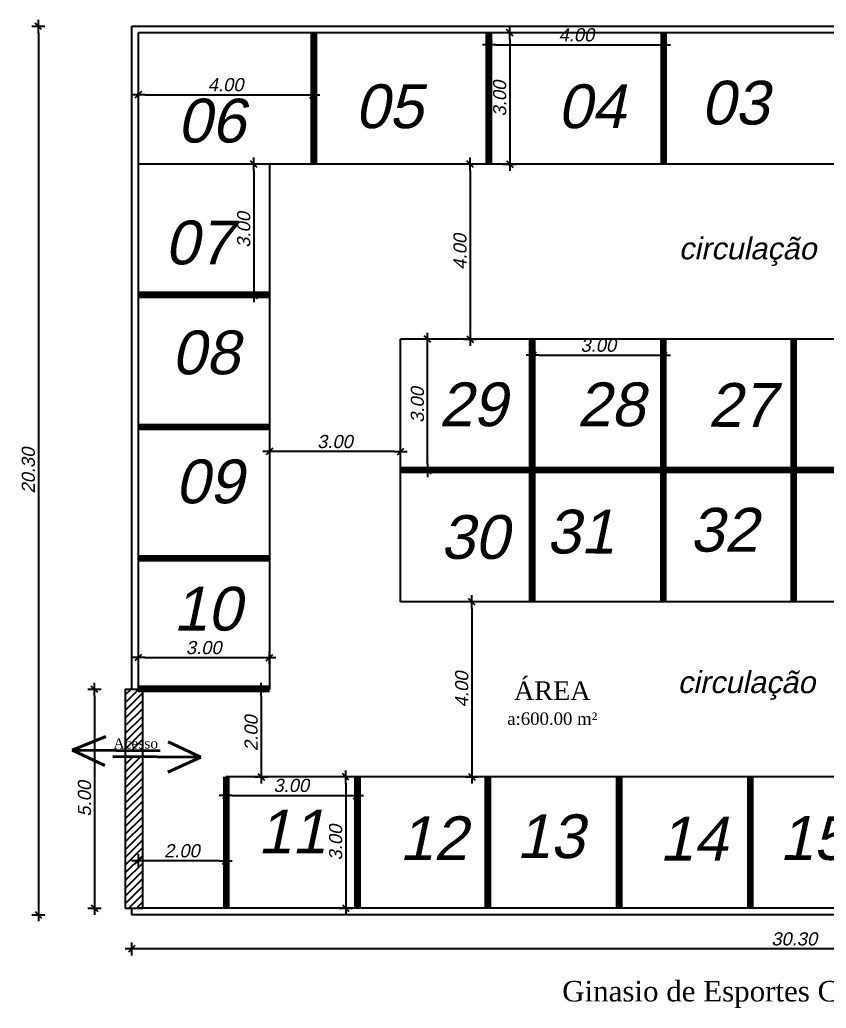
# Model space of a CAD drawing. Header units: metres. Extents: x 2113 to 5678, y -2764 to 956.
# Drawn here: x 3897.08 to 3915.52, y 210.68 to 233.27 of the extents above; entities that cross this region are included whole.
import ezdxf

# ---------------------------------------------------------------- set-up
doc = ezdxf.new("R2010")
doc.units = ezdxf.units.M
doc.header["$MEASUREMENT"] = 0
for name, color, linetype in [('COTASOK', 1, 'Continuous'), ('HACHURAS', 8, 'Continuous'), ('PAREDE', 7, 'Continuous'), ('TELHADO', 6, 'Continuous'), ('TextoÁreas', 7, 'Continuous')]:
    doc.layers.add(name, color=color, linetype=linetype)
doc.styles.add('JEF', font='times.ttf', dxfattribs={"height": 0.3})
doc.styles.add('TimesNewRoman', font='times.ttf')
doc.styles.add('util2000', font='arial.ttf', dxfattribs={"oblique": 12.000028})
doc.dimstyles.new('int_1-50_m_MS_50', dxfattribs={"dimscale": 0.05, "dimtxt": 3, "dimasz": 1.5, "dimexe": 1, "dimexo": 0, "dimgap": 0.75, "dimtad": 1, "dimzin": 1, "dimdsep": 46, "dimtxsty": 'util2000', "dimblk": '_U2_SETA01', "dimcen": 1.5, "dimse1": 1, "dimse2": 1, "dimclrd": 1, "dimclre": 1, "dimclrt": 1, "dimazin": 3, "dimtfac": 1, "dimtix": 1, "dimtmove": 1, "dimatfit": 3, "dimldrblk": '_U2_SETA02', "dimfxl": 1, "dimtzin": 12, "dimarcsym": 0})

# ---------------------------------------------------------------- blocks, each defined once
blk = doc.blocks.new('_U2_SETA01')
at = {"color": 0}
for p, q in [((-1, 0), (1, 0)), ((0, -1), (0, 1))]:
    blk.add_line(p, q, dxfattribs=at)
blk.add_line((-0.5, -0.5), (0.5, 0.5))
blk = doc.blocks.new('*D266')
at = {"layer": 'Defpoints', "color": 0, "ltscale": 0.3, "transparency": 16777216}
for p in [(3899.64, 233.119), (3897.507, 212.819), (3901.163, 212.819)]:
    blk.add_point(p, dxfattribs=at)
at = {"layer": 'PAREDE', "color": 1, "lineweight": -2, "ltscale": 0.3, "transparency": 16777216}
blk.add_line((3897.507, 232.969), (3897.507, 212.969), dxfattribs=at)
at = {"layer": 'PAREDE', "color": 1, "lineweight": -2, "ltscale": 0.3, "transparency": 16777216, "xscale": 0.15, "yscale": 0.15, "zscale": 0.15}
for p, rotation in [((3897.507, 233.119), 90), ((3897.507, 212.819), 270)]:
    blk.add_blockref('_U2_SETA01', p, dxfattribs=dict(at, rotation=rotation))
at = {"layer": 'PAREDE', "color": 1, "ltscale": 0.3, "transparency": 16777216, "insert": (3897.279, 222.969), "char_height": 0.3, "attachment_point": 5, "rotation": 90, "style": 'util2000'}
blk.add_mtext('20.30', dxfattribs=at)
blk = doc.blocks.new('_U2_SETA02')
blk.add_solid([(-1, -0.17), (0, 0), (-1, 0.17)])
blk = doc.blocks.new('*D267')
at = {"layer": 'Defpoints', "color": 0, "ltscale": 0.3, "transparency": 16777216}
for p in [(3899.495, 217.969), (3898.791, 212.969), (3899.495, 212.969)]:
    blk.add_point(p, dxfattribs=at)
at = {"layer": 'PAREDE', "color": 1, "lineweight": -2, "ltscale": 0.3, "transparency": 16777216}
blk.add_line((3898.791, 217.819), (3898.791, 213.119), dxfattribs=at)
at = {"layer": 'PAREDE', "color": 1, "lineweight": -2, "ltscale": 0.3, "transparency": 16777216, "xscale": 0.15, "yscale": 0.15, "zscale": 0.15}
for p, rotation in [((3898.791, 217.969), 90), ((3898.791, 212.969), 270)]:
    blk.add_blockref('_U2_SETA01', p, dxfattribs=dict(at, rotation=rotation))
at = {"layer": 'PAREDE', "color": 1, "ltscale": 0.3, "transparency": 16777216, "insert": (3898.563, 215.469), "char_height": 0.3, "attachment_point": 5, "rotation": 90, "style": 'util2000'}
blk.add_mtext('5.00', dxfattribs=at)
blk = doc.blocks.new('*D269')
at = {"layer": 'Defpoints', "color": 0, "ltscale": 0.3, "transparency": 16777216}
for p in [(3899.64, 212.819), (3929.94, 212.819), (3899.64, 212.038)]:
    blk.add_point(p, dxfattribs=at)
at = {"layer": 'PAREDE', "color": 1, "lineweight": -2, "ltscale": 0.3, "transparency": 16777216}
blk.add_line((3929.79, 212.038), (3899.79, 212.038), dxfattribs=at)
at = {"layer": 'PAREDE', "color": 1, "lineweight": -2, "ltscale": 0.3, "transparency": 16777216, "xscale": 0.15, "yscale": 0.15, "zscale": 0.15, "rotation": 180}
blk.add_blockref('_U2_SETA01', (3899.64, 212.038), dxfattribs=at)
at = {"layer": 'PAREDE', "color": 1, "lineweight": -2, "ltscale": 0.3, "transparency": 16777216, "xscale": 0.15, "yscale": 0.15, "zscale": 0.15}
blk.add_blockref('_U2_SETA01', (3929.94, 212.038), dxfattribs=at)
at = {"layer": 'PAREDE', "color": 1, "ltscale": 0.3, "transparency": 16777216, "insert": (3914.79, 212.266), "char_height": 0.3, "attachment_point": 5, "style": 'util2000'}
blk.add_mtext('30.30', dxfattribs=at)
blk = doc.blocks.new('*D270')
at = {"layer": 'Defpoints', "color": 0, "ltscale": 0.3, "transparency": 16777216}
for p in [(3907.194, 229.969), (3907.194, 225.969), (3907.377, 225.969)]:
    blk.add_point(p, dxfattribs=at)
at = {"layer": 'PAREDE', "color": 1, "lineweight": -2, "ltscale": 0.3, "transparency": 16777216}
blk.add_line((3907.377, 229.819), (3907.377, 226.119), dxfattribs=at)
at = {"layer": 'PAREDE', "color": 1, "lineweight": -2, "ltscale": 0.3, "transparency": 16777216, "xscale": 0.15, "yscale": 0.15, "zscale": 0.15}
for p, rotation in [((3907.377, 229.969), 90), ((3907.377, 225.969), 270)]:
    blk.add_blockref('_U2_SETA01', p, dxfattribs=dict(at, rotation=rotation))
at = {"layer": 'PAREDE', "color": 1, "ltscale": 0.3, "transparency": 16777216, "insert": (3907.148, 227.969), "char_height": 0.3, "attachment_point": 5, "rotation": 90, "style": 'util2000'}
blk.add_mtext('4.00', dxfattribs=at)
blk = doc.blocks.new('*D271')
at = {"layer": 'Defpoints', "color": 0, "ltscale": 0.3, "transparency": 16777216}
for p in [(3905.79, 223.908), (3902.79, 223.402), (3902.79, 223.22)]:
    blk.add_point(p, dxfattribs=at)
at = {"layer": 'PAREDE', "color": 1, "lineweight": -2, "ltscale": 0.3, "transparency": 16777216}
blk.add_line((3905.64, 223.402), (3902.94, 223.402), dxfattribs=at)
at = {"layer": 'PAREDE', "color": 1, "lineweight": -2, "ltscale": 0.3, "transparency": 16777216, "xscale": 0.15, "yscale": 0.15, "zscale": 0.15, "rotation": 180}
blk.add_blockref('_U2_SETA01', (3902.79, 223.402), dxfattribs=at)
at = {"layer": 'PAREDE', "color": 1, "lineweight": -2, "ltscale": 0.3, "transparency": 16777216, "xscale": 0.15, "yscale": 0.15, "zscale": 0.15}
blk.add_blockref('_U2_SETA01', (3905.79, 223.402), dxfattribs=at)
at = {"layer": 'PAREDE', "color": 1, "ltscale": 0.3, "transparency": 16777216, "insert": (3904.29, 223.63), "char_height": 0.3, "attachment_point": 5, "style": 'util2000'}
blk.add_mtext('3.00', dxfattribs=at)
blk = doc.blocks.new('*D240')
at = {"layer": 'Defpoints', "color": 0, "ltscale": 0.3, "transparency": 16777216}
for p in [(3907.234, 219.969), (3907.234, 215.969), (3907.417, 215.969)]:
    blk.add_point(p, dxfattribs=at)
at = {"layer": 'PAREDE', "color": 1, "lineweight": -2, "ltscale": 0.3, "transparency": 16777216}
blk.add_line((3907.417, 219.819), (3907.417, 216.119), dxfattribs=at)
at = {"layer": 'PAREDE', "color": 1, "lineweight": -2, "ltscale": 0.3, "transparency": 16777216, "xscale": 0.15, "yscale": 0.15, "zscale": 0.15}
for p, rotation in [((3907.417, 219.969), 90), ((3907.417, 215.969), 270)]:
    blk.add_blockref('_U2_SETA01', p, dxfattribs=dict(at, rotation=rotation))
at = {"layer": 'PAREDE', "color": 1, "ltscale": 0.3, "transparency": 16777216, "insert": (3907.188, 217.969), "char_height": 0.3, "attachment_point": 5, "rotation": 90, "style": 'util2000'}
blk.add_mtext('4.00', dxfattribs=at)
blk = doc.blocks.new('*D241')
at = {"layer": 'Defpoints', "color": 0, "ltscale": 0.3, "transparency": 16777216}
for p in [(3902.544, 217.969), (3902.544, 215.969), (3902.601, 215.969)]:
    blk.add_point(p, dxfattribs=at)
at = {"layer": 'PAREDE', "color": 1, "lineweight": -2, "ltscale": 0.3, "transparency": 16777216}
blk.add_line((3902.601, 217.819), (3902.601, 216.119), dxfattribs=at)
at = {"layer": 'PAREDE', "color": 1, "lineweight": -2, "ltscale": 0.3, "transparency": 16777216, "xscale": 0.15, "yscale": 0.15, "zscale": 0.15}
for p, rotation in [((3902.601, 217.969), 90), ((3902.601, 215.969), 270)]:
    blk.add_blockref('_U2_SETA01', p, dxfattribs=dict(at, rotation=rotation))
at = {"layer": 'PAREDE', "color": 1, "ltscale": 0.3, "transparency": 16777216, "insert": (3902.373, 216.969), "char_height": 0.3, "attachment_point": 5, "rotation": 90, "style": 'util2000'}
blk.add_mtext('2.00', dxfattribs=at)
blk = doc.blocks.new('*D242')
at = {"layer": 'Defpoints', "color": 0, "ltscale": 0.3, "transparency": 16777216}
for p in [(3899.79, 217.969), (3901.79, 214.59), (3899.79, 214.051)]:
    blk.add_point(p, dxfattribs=at)
at = {"layer": 'PAREDE', "color": 1, "lineweight": -2, "ltscale": 0.3, "transparency": 16777216}
blk.add_line((3901.64, 214.051), (3899.94, 214.051), dxfattribs=at)
at = {"layer": 'PAREDE', "color": 1, "lineweight": -2, "ltscale": 0.3, "transparency": 16777216, "xscale": 0.15, "yscale": 0.15, "zscale": 0.15, "rotation": 180}
blk.add_blockref('_U2_SETA01', (3899.79, 214.051), dxfattribs=at)
at = {"layer": 'PAREDE', "color": 1, "lineweight": -2, "ltscale": 0.3, "transparency": 16777216, "xscale": 0.15, "yscale": 0.15, "zscale": 0.15}
blk.add_blockref('_U2_SETA01', (3901.79, 214.051), dxfattribs=at)
at = {"layer": 'PAREDE', "color": 1, "ltscale": 0.3, "transparency": 16777216, "insert": (3900.79, 214.279), "char_height": 0.3, "attachment_point": 5, "style": 'util2000'}
blk.add_mtext('2.00', dxfattribs=at)
blk = doc.blocks.new('*D238')
at = {"layer": 'Defpoints', "color": 0, "ltscale": 0.3, "transparency": 16777216}
for p in [(3907.81, 232.717), (3911.81, 232.717), (3911.81, 232.695)]:
    blk.add_point(p, dxfattribs=at)
at = {"layer": 'PAREDE', "color": 1, "lineweight": -2, "ltscale": 0.3, "transparency": 16777216}
blk.add_line((3907.96, 232.695), (3911.66, 232.695), dxfattribs=at)
at = {"layer": 'PAREDE', "color": 1, "lineweight": -2, "ltscale": 0.3, "transparency": 16777216, "xscale": 0.15, "yscale": 0.15, "zscale": 0.15, "rotation": 180}
blk.add_blockref('_U2_SETA01', (3907.81, 232.695), dxfattribs=at)
at = {"layer": 'PAREDE', "color": 1, "lineweight": -2, "ltscale": 0.3, "transparency": 16777216, "xscale": 0.15, "yscale": 0.15, "zscale": 0.15}
blk.add_blockref('_U2_SETA01', (3911.81, 232.695), dxfattribs=at)
at = {"layer": 'PAREDE', "color": 1, "ltscale": 0.3, "transparency": 16777216, "insert": (3909.81, 232.923), "char_height": 0.3, "attachment_point": 5, "style": 'util2000'}
blk.add_mtext('4.00', dxfattribs=at)
blk = doc.blocks.new('*D245')
at = {"layer": 'Defpoints', "color": 0, "ltscale": 0.3, "transparency": 16777216}
for p in [(3909.016, 232.969), (3908.284, 229.969), (3909.016, 229.969)]:
    blk.add_point(p, dxfattribs=at)
at = {"layer": 'PAREDE', "color": 1, "lineweight": -2, "ltscale": 0.3, "transparency": 16777216}
blk.add_line((3908.284, 232.819), (3908.284, 230.119), dxfattribs=at)
at = {"layer": 'PAREDE', "color": 1, "lineweight": -2, "ltscale": 0.3, "transparency": 16777216, "xscale": 0.15, "yscale": 0.15, "zscale": 0.15}
for p, rotation in [((3908.284, 232.969), 90), ((3908.284, 229.969), 270)]:
    blk.add_blockref('_U2_SETA01', p, dxfattribs=dict(at, rotation=rotation))
at = {"layer": 'PAREDE', "color": 1, "ltscale": 0.3, "transparency": 16777216, "insert": (3908.055, 231.469), "char_height": 0.3, "attachment_point": 5, "rotation": 90, "style": 'util2000'}
blk.add_mtext('3.00', dxfattribs=at)
blk = doc.blocks.new('*D246')
at = {"layer": 'Defpoints', "color": 0, "ltscale": 0.3, "transparency": 16777216}
for p in [(3911.81, 225.602), (3908.81, 224.603), (3911.81, 224.603)]:
    blk.add_point(p, dxfattribs=at)
at = {"layer": 'PAREDE', "color": 1, "lineweight": -2, "ltscale": 0.3, "transparency": 16777216}
blk.add_line((3908.96, 225.602), (3911.66, 225.602), dxfattribs=at)
at = {"layer": 'PAREDE', "color": 1, "lineweight": -2, "ltscale": 0.3, "transparency": 16777216, "xscale": 0.15, "yscale": 0.15, "zscale": 0.15, "rotation": 180}
blk.add_blockref('_U2_SETA01', (3908.81, 225.602), dxfattribs=at)
at = {"layer": 'PAREDE', "color": 1, "lineweight": -2, "ltscale": 0.3, "transparency": 16777216, "xscale": 0.15, "yscale": 0.15, "zscale": 0.15}
blk.add_blockref('_U2_SETA01', (3911.81, 225.602), dxfattribs=at)
at = {"layer": 'PAREDE', "color": 1, "ltscale": 0.3, "transparency": 16777216, "insert": (3910.31, 225.831), "char_height": 0.3, "attachment_point": 5, "style": 'util2000'}
blk.add_mtext('3.00', dxfattribs=at)
blk = doc.blocks.new('*D247')
at = {"layer": 'Defpoints', "color": 0, "ltscale": 0.3, "transparency": 16777216}
for p in [(3902.067, 229.969), (3902.067, 226.969), (3902.432, 226.969)]:
    blk.add_point(p, dxfattribs=at)
at = {"layer": 'PAREDE', "color": 1, "lineweight": -2, "ltscale": 0.3, "transparency": 16777216}
blk.add_line((3902.432, 229.819), (3902.432, 227.119), dxfattribs=at)
at = {"layer": 'PAREDE', "color": 1, "lineweight": -2, "ltscale": 0.3, "transparency": 16777216, "xscale": 0.15, "yscale": 0.15, "zscale": 0.15}
for p, rotation in [((3902.432, 229.969), 90), ((3902.432, 226.969), 270)]:
    blk.add_blockref('_U2_SETA01', p, dxfattribs=dict(at, rotation=rotation))
at = {"layer": 'PAREDE', "color": 1, "ltscale": 0.3, "transparency": 16777216, "insert": (3902.204, 228.469), "char_height": 0.3, "attachment_point": 5, "rotation": 90, "style": 'util2000'}
blk.add_mtext('3.00', dxfattribs=at)
blk = doc.blocks.new('*D249')
at = {"layer": 'Defpoints', "color": 0, "ltscale": 0.3, "transparency": 16777216}
for p in [(3899.79, 231.902), (3903.79, 231.902), (3903.79, 231.556)]:
    blk.add_point(p, dxfattribs=at)
at = {"layer": 'PAREDE', "color": 1, "lineweight": -2, "ltscale": 0.3, "transparency": 16777216}
blk.add_line((3899.94, 231.556), (3903.64, 231.556), dxfattribs=at)
at = {"layer": 'PAREDE', "color": 1, "lineweight": -2, "ltscale": 0.3, "transparency": 16777216, "xscale": 0.15, "yscale": 0.15, "zscale": 0.15, "rotation": 180}
blk.add_blockref('_U2_SETA01', (3899.79, 231.556), dxfattribs=at)
at = {"layer": 'PAREDE', "color": 1, "lineweight": -2, "ltscale": 0.3, "transparency": 16777216, "xscale": 0.15, "yscale": 0.15, "zscale": 0.15}
blk.add_blockref('_U2_SETA01', (3903.79, 231.556), dxfattribs=at)
at = {"layer": 'PAREDE', "color": 1, "ltscale": 0.3, "transparency": 16777216, "insert": (3901.79, 231.784), "char_height": 0.3, "attachment_point": 5, "style": 'util2000'}
blk.add_mtext('4.00', dxfattribs=at)
blk = doc.blocks.new('*D250')
at = {"layer": 'Defpoints', "color": 0, "ltscale": 0.3, "transparency": 16777216}
for p in [(3899.64, 233.119), (3897.507, 212.819), (3901.163, 212.819)]:
    blk.add_point(p, dxfattribs=at)
at = {"layer": 'PAREDE', "color": 1, "lineweight": -2, "ltscale": 0.3, "transparency": 16777216}
blk.add_line((3897.507, 232.969), (3897.507, 212.969), dxfattribs=at)
at = {"layer": 'PAREDE', "color": 1, "lineweight": -2, "ltscale": 0.3, "transparency": 16777216, "xscale": 0.15, "yscale": 0.15, "zscale": 0.15}
for p, rotation in [((3897.507, 233.119), 90), ((3897.507, 212.819), 270)]:
    blk.add_blockref('_U2_SETA01', p, dxfattribs=dict(at, rotation=rotation))
at = {"layer": 'PAREDE', "color": 1, "ltscale": 0.3, "transparency": 16777216, "insert": (3897.279, 222.969), "char_height": 0.3, "attachment_point": 5, "rotation": 90, "style": 'util2000'}
blk.add_mtext('20.30', dxfattribs=at)
blk = doc.blocks.new('*D251')
at = {"layer": 'Defpoints', "color": 0, "ltscale": 0.3, "transparency": 16777216}
for p in [(3899.495, 217.969), (3898.791, 212.969), (3899.495, 212.969)]:
    blk.add_point(p, dxfattribs=at)
at = {"layer": 'PAREDE', "color": 1, "lineweight": -2, "ltscale": 0.3, "transparency": 16777216}
blk.add_line((3898.791, 217.819), (3898.791, 213.119), dxfattribs=at)
at = {"layer": 'PAREDE', "color": 1, "lineweight": -2, "ltscale": 0.3, "transparency": 16777216, "xscale": 0.15, "yscale": 0.15, "zscale": 0.15}
for p, rotation in [((3898.791, 217.969), 90), ((3898.791, 212.969), 270)]:
    blk.add_blockref('_U2_SETA01', p, dxfattribs=dict(at, rotation=rotation))
at = {"layer": 'PAREDE', "color": 1, "ltscale": 0.3, "transparency": 16777216, "insert": (3898.563, 215.469), "char_height": 0.3, "attachment_point": 5, "rotation": 90, "style": 'util2000'}
blk.add_mtext('5.00', dxfattribs=at)
blk = doc.blocks.new('*D253')
at = {"layer": 'Defpoints', "color": 0, "ltscale": 0.3, "transparency": 16777216}
for p in [(3899.64, 212.819), (3929.94, 212.819), (3899.64, 212.038)]:
    blk.add_point(p, dxfattribs=at)
at = {"layer": 'PAREDE', "color": 1, "lineweight": -2, "ltscale": 0.3, "transparency": 16777216}
blk.add_line((3929.79, 212.038), (3899.79, 212.038), dxfattribs=at)
at = {"layer": 'PAREDE', "color": 1, "lineweight": -2, "ltscale": 0.3, "transparency": 16777216, "xscale": 0.15, "yscale": 0.15, "zscale": 0.15, "rotation": 180}
blk.add_blockref('_U2_SETA01', (3899.64, 212.038), dxfattribs=at)
at = {"layer": 'PAREDE', "color": 1, "lineweight": -2, "ltscale": 0.3, "transparency": 16777216, "xscale": 0.15, "yscale": 0.15, "zscale": 0.15}
blk.add_blockref('_U2_SETA01', (3929.94, 212.038), dxfattribs=at)
at = {"layer": 'PAREDE', "color": 1, "ltscale": 0.3, "transparency": 16777216, "insert": (3914.79, 212.266), "char_height": 0.3, "attachment_point": 5, "style": 'util2000'}
blk.add_mtext('30.30', dxfattribs=at)
blk = doc.blocks.new('*D254')
at = {"layer": 'Defpoints', "color": 0, "ltscale": 0.3, "transparency": 16777216}
for p in [(3907.194, 229.969), (3907.194, 225.969), (3907.377, 225.969)]:
    blk.add_point(p, dxfattribs=at)
at = {"layer": 'PAREDE', "color": 1, "lineweight": -2, "ltscale": 0.3, "transparency": 16777216}
blk.add_line((3907.377, 229.819), (3907.377, 226.119), dxfattribs=at)
at = {"layer": 'PAREDE', "color": 1, "lineweight": -2, "ltscale": 0.3, "transparency": 16777216, "xscale": 0.15, "yscale": 0.15, "zscale": 0.15}
for p, rotation in [((3907.377, 229.969), 90), ((3907.377, 225.969), 270)]:
    blk.add_blockref('_U2_SETA01', p, dxfattribs=dict(at, rotation=rotation))
at = {"layer": 'PAREDE', "color": 1, "ltscale": 0.3, "transparency": 16777216, "insert": (3907.148, 227.969), "char_height": 0.3, "attachment_point": 5, "rotation": 90, "style": 'util2000'}
blk.add_mtext('4.00', dxfattribs=at)
blk = doc.blocks.new('*D255')
at = {"layer": 'Defpoints', "color": 0, "ltscale": 0.3, "transparency": 16777216}
for p in [(3905.79, 223.908), (3902.79, 223.402), (3902.79, 223.22)]:
    blk.add_point(p, dxfattribs=at)
at = {"layer": 'PAREDE', "color": 1, "lineweight": -2, "ltscale": 0.3, "transparency": 16777216}
blk.add_line((3905.64, 223.402), (3902.94, 223.402), dxfattribs=at)
at = {"layer": 'PAREDE', "color": 1, "lineweight": -2, "ltscale": 0.3, "transparency": 16777216, "xscale": 0.15, "yscale": 0.15, "zscale": 0.15, "rotation": 180}
blk.add_blockref('_U2_SETA01', (3902.79, 223.402), dxfattribs=at)
at = {"layer": 'PAREDE', "color": 1, "lineweight": -2, "ltscale": 0.3, "transparency": 16777216, "xscale": 0.15, "yscale": 0.15, "zscale": 0.15}
blk.add_blockref('_U2_SETA01', (3905.79, 223.402), dxfattribs=at)
at = {"layer": 'PAREDE', "color": 1, "ltscale": 0.3, "transparency": 16777216, "insert": (3904.29, 223.63), "char_height": 0.3, "attachment_point": 5, "style": 'util2000'}
blk.add_mtext('3.00', dxfattribs=at)
blk = doc.blocks.new('*D256')
at = {"layer": 'Defpoints', "color": 0, "ltscale": 0.3, "transparency": 16777216}
for p in [(3907.234, 219.969), (3907.234, 215.969), (3907.417, 215.969)]:
    blk.add_point(p, dxfattribs=at)
at = {"layer": 'PAREDE', "color": 1, "lineweight": -2, "ltscale": 0.3, "transparency": 16777216}
blk.add_line((3907.417, 219.819), (3907.417, 216.119), dxfattribs=at)
at = {"layer": 'PAREDE', "color": 1, "lineweight": -2, "ltscale": 0.3, "transparency": 16777216, "xscale": 0.15, "yscale": 0.15, "zscale": 0.15}
for p, rotation in [((3907.417, 219.969), 90), ((3907.417, 215.969), 270)]:
    blk.add_blockref('_U2_SETA01', p, dxfattribs=dict(at, rotation=rotation))
at = {"layer": 'PAREDE', "color": 1, "ltscale": 0.3, "transparency": 16777216, "insert": (3907.188, 217.969), "char_height": 0.3, "attachment_point": 5, "rotation": 90, "style": 'util2000'}
blk.add_mtext('4.00', dxfattribs=at)
blk = doc.blocks.new('*D257')
at = {"layer": 'Defpoints', "color": 0, "ltscale": 0.3, "transparency": 16777216}
for p in [(3902.544, 217.969), (3902.544, 215.969), (3902.601, 215.969)]:
    blk.add_point(p, dxfattribs=at)
at = {"layer": 'PAREDE', "color": 1, "lineweight": -2, "ltscale": 0.3, "transparency": 16777216}
blk.add_line((3902.601, 217.819), (3902.601, 216.119), dxfattribs=at)
at = {"layer": 'PAREDE', "color": 1, "lineweight": -2, "ltscale": 0.3, "transparency": 16777216, "xscale": 0.15, "yscale": 0.15, "zscale": 0.15}
for p, rotation in [((3902.601, 217.969), 90), ((3902.601, 215.969), 270)]:
    blk.add_blockref('_U2_SETA01', p, dxfattribs=dict(at, rotation=rotation))
at = {"layer": 'PAREDE', "color": 1, "ltscale": 0.3, "transparency": 16777216, "insert": (3902.373, 216.969), "char_height": 0.3, "attachment_point": 5, "rotation": 90, "style": 'util2000'}
blk.add_mtext('2.00', dxfattribs=at)
blk = doc.blocks.new('*D258')
at = {"layer": 'Defpoints', "color": 0, "ltscale": 0.3, "transparency": 16777216}
for p in [(3899.79, 217.969), (3901.79, 214.59), (3899.79, 214.051)]:
    blk.add_point(p, dxfattribs=at)
at = {"layer": 'PAREDE', "color": 1, "lineweight": -2, "ltscale": 0.3, "transparency": 16777216}
blk.add_line((3901.64, 214.051), (3899.94, 214.051), dxfattribs=at)
at = {"layer": 'PAREDE', "color": 1, "lineweight": -2, "ltscale": 0.3, "transparency": 16777216, "xscale": 0.15, "yscale": 0.15, "zscale": 0.15, "rotation": 180}
blk.add_blockref('_U2_SETA01', (3899.79, 214.051), dxfattribs=at)
at = {"layer": 'PAREDE', "color": 1, "lineweight": -2, "ltscale": 0.3, "transparency": 16777216, "xscale": 0.15, "yscale": 0.15, "zscale": 0.15}
blk.add_blockref('_U2_SETA01', (3901.79, 214.051), dxfattribs=at)
at = {"layer": 'PAREDE', "color": 1, "ltscale": 0.3, "transparency": 16777216, "insert": (3900.79, 214.279), "char_height": 0.3, "attachment_point": 5, "style": 'util2000'}
blk.add_mtext('2.00', dxfattribs=at)
blk = doc.blocks.new('*D239')
at = {"layer": 'Defpoints', "color": 0, "ltscale": 0.3, "transparency": 16777216}
for p in [(3907.81, 232.717), (3911.81, 232.717), (3911.81, 232.695)]:
    blk.add_point(p, dxfattribs=at)
at = {"layer": 'PAREDE', "color": 1, "lineweight": -2, "ltscale": 0.3, "transparency": 16777216}
blk.add_line((3907.96, 232.695), (3911.66, 232.695), dxfattribs=at)
at = {"layer": 'PAREDE', "color": 1, "lineweight": -2, "ltscale": 0.3, "transparency": 16777216, "xscale": 0.15, "yscale": 0.15, "zscale": 0.15, "rotation": 180}
blk.add_blockref('_U2_SETA01', (3907.81, 232.695), dxfattribs=at)
at = {"layer": 'PAREDE', "color": 1, "lineweight": -2, "ltscale": 0.3, "transparency": 16777216, "xscale": 0.15, "yscale": 0.15, "zscale": 0.15}
blk.add_blockref('_U2_SETA01', (3911.81, 232.695), dxfattribs=at)
at = {"layer": 'PAREDE', "color": 1, "ltscale": 0.3, "transparency": 16777216, "insert": (3909.81, 232.923), "char_height": 0.3, "attachment_point": 5, "style": 'util2000'}
blk.add_mtext('4.00', dxfattribs=at)
blk = doc.blocks.new('*D261')
at = {"layer": 'Defpoints', "color": 0, "ltscale": 0.3, "transparency": 16777216}
for p in [(3909.016, 232.969), (3908.284, 229.969), (3909.016, 229.969)]:
    blk.add_point(p, dxfattribs=at)
at = {"layer": 'PAREDE', "color": 1, "lineweight": -2, "ltscale": 0.3, "transparency": 16777216}
blk.add_line((3908.284, 232.819), (3908.284, 230.119), dxfattribs=at)
at = {"layer": 'PAREDE', "color": 1, "lineweight": -2, "ltscale": 0.3, "transparency": 16777216, "xscale": 0.15, "yscale": 0.15, "zscale": 0.15}
for p, rotation in [((3908.284, 232.969), 90), ((3908.284, 229.969), 270)]:
    blk.add_blockref('_U2_SETA01', p, dxfattribs=dict(at, rotation=rotation))
at = {"layer": 'PAREDE', "color": 1, "ltscale": 0.3, "transparency": 16777216, "insert": (3908.055, 231.469), "char_height": 0.3, "attachment_point": 5, "rotation": 90, "style": 'util2000'}
blk.add_mtext('3.00', dxfattribs=at)
blk = doc.blocks.new('*D262')
at = {"layer": 'Defpoints', "color": 0, "ltscale": 0.3, "transparency": 16777216}
for p in [(3911.81, 225.602), (3908.81, 224.603), (3911.81, 224.603)]:
    blk.add_point(p, dxfattribs=at)
at = {"layer": 'PAREDE', "color": 1, "lineweight": -2, "ltscale": 0.3, "transparency": 16777216}
blk.add_line((3908.96, 225.602), (3911.66, 225.602), dxfattribs=at)
at = {"layer": 'PAREDE', "color": 1, "lineweight": -2, "ltscale": 0.3, "transparency": 16777216, "xscale": 0.15, "yscale": 0.15, "zscale": 0.15, "rotation": 180}
blk.add_blockref('_U2_SETA01', (3908.81, 225.602), dxfattribs=at)
at = {"layer": 'PAREDE', "color": 1, "lineweight": -2, "ltscale": 0.3, "transparency": 16777216, "xscale": 0.15, "yscale": 0.15, "zscale": 0.15}
blk.add_blockref('_U2_SETA01', (3911.81, 225.602), dxfattribs=at)
at = {"layer": 'PAREDE', "color": 1, "ltscale": 0.3, "transparency": 16777216, "insert": (3910.31, 225.831), "char_height": 0.3, "attachment_point": 5, "style": 'util2000'}
blk.add_mtext('3.00', dxfattribs=at)
blk = doc.blocks.new('*D263')
at = {"layer": 'Defpoints', "color": 0, "ltscale": 0.3, "transparency": 16777216}
for p in [(3902.067, 229.969), (3902.067, 226.969), (3902.432, 226.969)]:
    blk.add_point(p, dxfattribs=at)
at = {"layer": 'PAREDE', "color": 1, "lineweight": -2, "ltscale": 0.3, "transparency": 16777216}
blk.add_line((3902.432, 229.819), (3902.432, 227.119), dxfattribs=at)
at = {"layer": 'PAREDE', "color": 1, "lineweight": -2, "ltscale": 0.3, "transparency": 16777216, "xscale": 0.15, "yscale": 0.15, "zscale": 0.15}
for p, rotation in [((3902.432, 229.969), 90), ((3902.432, 226.969), 270)]:
    blk.add_blockref('_U2_SETA01', p, dxfattribs=dict(at, rotation=rotation))
at = {"layer": 'PAREDE', "color": 1, "ltscale": 0.3, "transparency": 16777216, "insert": (3902.204, 228.469), "char_height": 0.3, "attachment_point": 5, "rotation": 90, "style": 'util2000'}
blk.add_mtext('3.00', dxfattribs=at)
blk = doc.blocks.new('*D265')
at = {"layer": 'Defpoints', "color": 0, "ltscale": 0.3, "transparency": 16777216}
for p in [(3899.79, 231.902), (3903.79, 231.902), (3903.79, 231.556)]:
    blk.add_point(p, dxfattribs=at)
at = {"layer": 'PAREDE', "color": 1, "lineweight": -2, "ltscale": 0.3, "transparency": 16777216}
blk.add_line((3899.94, 231.556), (3903.64, 231.556), dxfattribs=at)
at = {"layer": 'PAREDE', "color": 1, "lineweight": -2, "ltscale": 0.3, "transparency": 16777216, "xscale": 0.15, "yscale": 0.15, "zscale": 0.15, "rotation": 180}
blk.add_blockref('_U2_SETA01', (3899.79, 231.556), dxfattribs=at)
at = {"layer": 'PAREDE', "color": 1, "lineweight": -2, "ltscale": 0.3, "transparency": 16777216, "xscale": 0.15, "yscale": 0.15, "zscale": 0.15}
blk.add_blockref('_U2_SETA01', (3903.79, 231.556), dxfattribs=at)
at = {"layer": 'PAREDE', "color": 1, "ltscale": 0.3, "transparency": 16777216, "insert": (3901.79, 231.784), "char_height": 0.3, "attachment_point": 5, "style": 'util2000'}
blk.add_mtext('4.00', dxfattribs=at)
blk = doc.blocks.new('*D272')
at = {"layer": 'Defpoints', "color": 0, "ltscale": 0.3, "transparency": 16777216}
for p in [(3906.398, 225.969), (3906.402, 225.969), (3906.398, 222.969)]:
    blk.add_point(p, dxfattribs=at)
at = {"layer": 'PAREDE', "color": 1, "lineweight": -2, "ltscale": 0.3, "transparency": 16777216}
blk.add_line((3906.402, 223.119), (3906.402, 225.819), dxfattribs=at)
at = {"layer": 'PAREDE', "color": 1, "lineweight": -2, "ltscale": 0.3, "transparency": 16777216, "xscale": 0.15, "yscale": 0.15, "zscale": 0.15}
for p, rotation in [((3906.402, 225.969), 90), ((3906.402, 222.969), 270)]:
    blk.add_blockref('_U2_SETA01', p, dxfattribs=dict(at, rotation=rotation))
at = {"layer": 'PAREDE', "color": 1, "ltscale": 0.3, "transparency": 16777216, "insert": (3906.174, 224.469), "char_height": 0.3, "attachment_point": 5, "rotation": 90, "style": 'util2000'}
blk.add_mtext('3.00', dxfattribs=at)
blk = doc.blocks.new('*D273')
at = {"layer": 'Defpoints', "color": 0, "ltscale": 0.3, "transparency": 16777216}
for p in [(3899.79, 218.905), (3902.79, 218.905), (3902.79, 218.694)]:
    blk.add_point(p, dxfattribs=at)
at = {"layer": 'PAREDE', "color": 1, "lineweight": -2, "ltscale": 0.3, "transparency": 16777216}
blk.add_line((3899.94, 218.694), (3902.64, 218.694), dxfattribs=at)
at = {"layer": 'PAREDE', "color": 1, "lineweight": -2, "ltscale": 0.3, "transparency": 16777216, "xscale": 0.15, "yscale": 0.15, "zscale": 0.15, "rotation": 180}
blk.add_blockref('_U2_SETA01', (3899.79, 218.694), dxfattribs=at)
at = {"layer": 'PAREDE', "color": 1, "lineweight": -2, "ltscale": 0.3, "transparency": 16777216, "xscale": 0.15, "yscale": 0.15, "zscale": 0.15}
blk.add_blockref('_U2_SETA01', (3902.79, 218.694), dxfattribs=at)
at = {"layer": 'PAREDE', "color": 1, "ltscale": 0.3, "transparency": 16777216, "insert": (3901.29, 218.922), "char_height": 0.3, "attachment_point": 5, "style": 'util2000'}
blk.add_mtext('3.00', dxfattribs=at)
blk = doc.blocks.new('*D276')
at = {"layer": 'Defpoints', "color": 0, "ltscale": 0.3, "transparency": 16777216}
for p in [(3901.79, 215.75), (3904.79, 215.75), (3904.79, 215.545)]:
    blk.add_point(p, dxfattribs=at)
at = {"layer": 'PAREDE', "color": 1, "lineweight": -2, "ltscale": 0.3, "transparency": 16777216}
blk.add_line((3901.94, 215.545), (3904.64, 215.545), dxfattribs=at)
at = {"layer": 'PAREDE', "color": 1, "lineweight": -2, "ltscale": 0.3, "transparency": 16777216, "xscale": 0.15, "yscale": 0.15, "zscale": 0.15, "rotation": 180}
blk.add_blockref('_U2_SETA01', (3901.79, 215.545), dxfattribs=at)
at = {"layer": 'PAREDE', "color": 1, "lineweight": -2, "ltscale": 0.3, "transparency": 16777216, "xscale": 0.15, "yscale": 0.15, "zscale": 0.15}
blk.add_blockref('_U2_SETA01', (3904.79, 215.545), dxfattribs=at)
at = {"layer": 'PAREDE', "color": 1, "ltscale": 0.3, "transparency": 16777216, "insert": (3903.29, 215.773), "char_height": 0.3, "attachment_point": 5, "style": 'util2000'}
blk.add_mtext('3.00', dxfattribs=at)
blk = doc.blocks.new('*D277')
at = {"layer": 'Defpoints', "color": 0, "ltscale": 0.3, "transparency": 16777216}
for p in [(3904.362, 215.969), (3904.533, 212.969), (3904.533, 212.969)]:
    blk.add_point(p, dxfattribs=at)
at = {"layer": 'PAREDE', "color": 1, "lineweight": -2, "ltscale": 0.3, "transparency": 16777216}
blk.add_line((3904.533, 215.819), (3904.533, 213.119), dxfattribs=at)
at = {"layer": 'PAREDE', "color": 1, "lineweight": -2, "ltscale": 0.3, "transparency": 16777216, "xscale": 0.15, "yscale": 0.15, "zscale": 0.15}
for p, rotation in [((3904.533, 215.969), 90), ((3904.533, 212.969), 270)]:
    blk.add_blockref('_U2_SETA01', p, dxfattribs=dict(at, rotation=rotation))
at = {"layer": 'PAREDE', "color": 1, "ltscale": 0.3, "transparency": 16777216, "insert": (3904.305, 214.469), "char_height": 0.3, "attachment_point": 5, "rotation": 90, "style": 'util2000'}
blk.add_mtext('3.00', dxfattribs=at)

msp = doc.modelspace()

# ---------------------------------------------------------------- hatches: boundary and pattern name
h = msp.add_hatch()
h.set_pattern_fill('ANSI31', color=256)
h.set_pattern_definition([(45, (73.98245, 79.00702), (-0.0883883476, 0.0883883476), [])])
h.paths.add_polyline_path([(3899.895, 216.431), (3899.495, 216.435), (3899.495, 212.969), (3899.895, 212.969)])
h.paths.add_polyline_path([(3899.895, 217.969), (3899.495, 217.969), (3899.495, 216.57), (3899.895, 216.566)])
h.paths.add_polyline_path([(3899.16, 216.484), (3900.277, 216.484), (3900.277, 216.985), (3899.16, 216.985)], flags=9)

# ---------------------------------------------------------------- linework, layer by layer
at = {"layer": 'HACHURAS'}
for p, q in [((3923.79, 229.969), (3899.79, 229.969)), ((3923.79, 229.969), (3899.79, 229.969)), ((3902.79, 229.969), (3902.79, 217.969)), ((3902.79, 229.969), (3902.79, 217.969)), ((3923.79, 225.969), (3905.79, 225.969)), ((3905.79, 219.969), (3905.79, 225.969)), ((3923.79, 225.969), (3905.79, 225.969)), ((3905.79, 219.969), (3905.79, 225.969)), ((3923.79, 219.969), (3905.79, 219.969)), ((3923.79, 219.969), (3905.79, 219.969)), ((3929.79, 215.969), (3901.79, 215.969)), ((3929.79, 215.969), (3901.79, 215.969))]:
    msp.add_line(p, q, dxfattribs=at)
at = {"layer": 'PAREDE'}
for p, q in [((3929.94, 233.119), (3899.64, 233.119)), ((3899.64, 233.119), (3899.64, 217.969)), ((3929.94, 233.119), (3899.64, 233.119)), ((3899.64, 233.119), (3899.64, 217.969)), ((3929.79, 232.969), (3899.79, 232.969)), ((3929.79, 232.969), (3899.79, 232.969)), ((3899.79, 232.969), (3899.79, 217.969)), ((3929.79, 232.969), (3899.79, 232.969)), ((3929.79, 232.969), (3899.79, 232.969)), ((3899.79, 232.969), (3899.79, 217.969)), ((3902.79, 229.969), (3899.79, 229.969)), ((3902.79, 229.969), (3899.79, 229.969)), ((3899.64, 212.969), (3899.64, 212.819)), ((3899.64, 212.969), (3899.64, 212.819)), ((3929.94, 212.819), (3899.64, 212.819)), ((3929.94, 212.819), (3899.64, 212.819)), ((3929.79, 212.969), (3899.79, 212.969)), ((3929.79, 212.969), (3899.79, 212.969))]:
    msp.add_line(p, q, dxfattribs=at)
at = {"layer": 'PAREDE', "lineweight": 80}
for p, q in [((3903.79, 232.969), (3903.79, 229.969)), ((3903.79, 232.969), (3903.79, 229.969)), ((3903.81, 232.969), (3903.81, 229.969)), ((3903.81, 232.969), (3903.81, 229.969)), ((3907.79, 232.969), (3907.79, 229.969)), ((3907.79, 232.969), (3907.79, 229.969)), ((3907.81, 232.969), (3907.81, 229.969)), ((3907.81, 232.969), (3907.81, 229.969)), ((3911.79, 232.969), (3911.79, 229.969)), ((3911.79, 232.969), (3911.79, 229.969)), ((3911.81, 232.969), (3911.81, 229.969)), ((3911.81, 232.969), (3911.81, 229.969)), ((3902.79, 226.989), (3899.79, 226.989)), ((3902.79, 226.989), (3899.79, 226.989)), ((3902.79, 226.969), (3899.79, 226.969)), ((3902.79, 226.969), (3899.79, 226.969)), ((3908.79, 219.969), (3908.79, 225.969)), ((3908.79, 219.969), (3908.79, 225.969)), ((3908.81, 219.969), (3908.81, 225.969)), ((3908.81, 219.969), (3908.81, 225.969)), ((3911.79, 219.969), (3911.79, 225.969)), ((3911.79, 219.969), (3911.79, 225.969)), ((3911.81, 219.969), (3911.81, 225.969)), ((3911.81, 219.969), (3911.81, 225.969)), ((3914.77, 219.969), (3914.77, 225.969)), ((3914.77, 219.969), (3914.77, 225.969)), ((3914.79, 219.969), (3914.79, 225.969)), ((3914.79, 219.969), (3914.79, 225.969)), ((3902.79, 223.969), (3899.79, 223.969)), ((3902.79, 223.969), (3899.79, 223.969)), ((3902.79, 223.949), (3899.79, 223.949)), ((3902.79, 223.949), (3899.79, 223.949)), ((3923.79, 222.989), (3905.79, 222.989)), ((3923.79, 222.989), (3905.79, 222.989)), ((3923.79, 222.969), (3905.79, 222.969)), ((3923.79, 222.969), (3905.79, 222.969)), ((3902.79, 220.969), (3899.79, 220.969)), ((3902.79, 220.969), (3899.79, 220.969)), ((3902.79, 220.949), (3899.79, 220.949)), ((3902.79, 220.949), (3899.79, 220.949)), ((3902.79, 217.989), (3899.79, 217.989)), ((3902.79, 217.989), (3899.79, 217.989)), ((3902.79, 217.969), (3899.79, 217.969)), ((3902.79, 217.969), (3899.79, 217.969)), ((3901.79, 215.969), (3901.79, 212.969)), ((3901.79, 215.969), (3901.79, 212.969)), ((3901.81, 215.969), (3901.81, 212.969)), ((3901.81, 215.969), (3901.81, 212.969)), ((3904.79, 215.969), (3904.79, 212.969)), ((3904.79, 215.969), (3904.79, 212.969)), ((3904.81, 215.969), (3904.81, 212.969)), ((3904.81, 215.969), (3904.81, 212.969)), ((3907.77, 215.969), (3907.77, 212.969)), ((3907.77, 215.969), (3907.77, 212.969)), ((3907.79, 215.969), (3907.79, 212.969)), ((3907.79, 215.969), (3907.79, 212.969)), ((3910.77, 215.969), (3910.77, 212.969)), ((3910.77, 215.969), (3910.77, 212.969)), ((3910.79, 215.969), (3910.79, 212.969)), ((3910.79, 215.969), (3910.79, 212.969)), ((3913.77, 215.969), (3913.77, 212.969)), ((3913.77, 215.969), (3913.77, 212.969)), ((3913.79, 215.969), (3913.79, 212.969)), ((3913.79, 215.969), (3913.79, 212.969))]:
    msp.add_line(p, q, dxfattribs=at)
at = {"layer": 'PAREDE'}
msp.add_lwpolyline([(3899.495, 212.969), (3899.895, 212.969), (3899.895, 217.969), (3899.495, 217.969)], close=True, dxfattribs=at)
msp.add_lwpolyline([(3899.495, 212.969), (3899.895, 212.969), (3899.895, 217.969), (3899.495, 217.969)], close=True, dxfattribs=at)
at = {"layer": 'TELHADO', "lineweight": 40}
for p, q in [((3898.281, 216.582), (3899.047, 216.894)), ((3901.219, 216.418), (3900.471, 216.77)), ((3901.219, 216.418), (3900.471, 216.77)), ((3900.293, 216.562), (3898.281, 216.582)), ((3898.281, 216.582), (3899.029, 216.229)), ((3900.293, 216.562), (3898.281, 216.582)), ((3898.281, 216.582), (3899.029, 216.229)), ((3899.207, 216.438), (3901.219, 216.418)), ((3899.207, 216.438), (3901.219, 216.418)), ((3901.219, 216.418), (3900.464, 216.08)), ((3901.219, 216.418), (3900.464, 216.08))]:
    msp.add_line(p, q, dxfattribs=at)

# ---------------------------------------------------------------- texts
at = {"layer": 'COTASOK', "style": 'JEF'}
for s in ['Ginasio de Esportes Colégio', 'Ginasio de Esportes Colégio (615,09 m²)']:
    msp.add_text(s, height=0.46875, dxfattribs=at).set_placement((3909.483, 210.838))
at = {"layer": 'COTASOK', "insert": (3899.222, 216.852), "char_height": 0.2344, "width": 1.19172, "attachment_point": 1, "style": 'JEF'}
msp.add_mtext('Acesso', dxfattribs=at)
at = {"layer": 'PAREDE', "color": 1, "attachment_point": 7, "rotation": 359.9678, "style": 'util2000'}
for s, insert, char_height in [('{\\f@Arial Unicode MS|b0|i0|c0|p34;\\C256;\\P\\H1.4286x;05}', (3904.746, 230.779), 0.7), ('{\\f@Arial Unicode MS|b0|i0|c0|p34;\\C256;\\P\\H1.4286x;05}', (3904.746, 230.779), 0.7), ('{\\f@Arial Unicode MS|b0|i0|c0|p34;\\C256;\\P\\H1.4286x;04}', (3909.379, 230.779), 0.7), ('{\\f@Arial Unicode MS|b0|i0|c0|p34;\\C256;\\P\\H1.4286x;04}', (3909.379, 230.779), 0.7), ('{\\f@Arial Unicode MS|b0|i0|c0|p34;\\C256;\\P\\H1.4286x;03}', (3912.658, 230.861), 0.7), ('{\\f@Arial Unicode MS|b0|i0|c0|p34;\\C256;\\P\\H1.4286x;03}', (3912.658, 230.861), 0.7), ('{\\f@Arial Unicode MS|b0|i0|c0|p34;\\C256;\\P\\H1.4286x;06}', (3900.687, 230.451), 0.7), ('{\\f@Arial Unicode MS|b0|i0|c0|p34;\\C256;\\P\\H1.4286x;06}', (3900.687, 230.451), 0.7), ('{\\f@Arial Unicode MS|b0|i0|c0|p34;\\C256;\\P\\H1.4286x;07}', (3900.4, 227.666), 0.7), ('{\\f@Arial Unicode MS|b0|i0|c0|p34;\\C256;\\P\\H1.4286x;07}', (3900.4, 227.666), 0.7), ('{\\f@Arial Unicode MS|b0|i0|c0|p34;\\C256;circulação}', (3912.15, 227.642), 0.5), ('{\\f@Arial Unicode MS|b0|i0|c0|p34;\\C256;circulação}', (3912.15, 227.642), 0.5), ('{\\f@Arial Unicode MS|b0|i0|c0|p34;\\C256;\\P\\H1.4286x;08}', (3900.556, 225.155), 0.7), ('{\\f@Arial Unicode MS|b0|i0|c0|p34;\\C256;\\P\\H1.4286x;08}', (3900.556, 225.155), 0.7), ('{\\f@Arial Unicode MS|b0|i0|c0|p34;\\C256;\\P\\H1.4286x;29}', (3906.664, 223.968), 0.7), ('{\\f@Arial Unicode MS|b0|i0|c0|p34;\\C256;\\P\\H1.4286x;29}', (3906.664, 223.968), 0.7), ('{\\f@Arial Unicode MS|b0|i0|c0|p34;\\C256;\\P\\H1.4286x;28}', (3909.821, 223.968), 0.7), ('{\\f@Arial Unicode MS|b0|i0|c0|p34;\\C256;\\P\\H1.4286x;28}', (3909.821, 223.968), 0.7), ('{\\f@Arial Unicode MS|b0|i0|c0|p34;\\C256;\\P\\H1.4286x;27}', (3912.814, 223.968), 0.7), ('{\\f@Arial Unicode MS|b0|i0|c0|p34;\\C256;\\P\\H1.4286x;27}', (3912.814, 223.968), 0.7), ('{\\f@Arial Unicode MS|b0|i0|c0|p34;\\C256;\\P\\H1.4286x;09}', (3900.638, 222.207), 0.7), ('{\\f@Arial Unicode MS|b0|i0|c0|p34;\\C256;\\P\\H1.4286x;09}', (3900.638, 222.207), 0.7), ('{\\f@Arial Unicode MS|b0|i0|c0|p34;\\C256;\\P\\H1.4286x;31}', (3909.124, 221.06), 0.7), ('{\\f@Arial Unicode MS|b0|i0|c0|p34;\\C256;\\P\\H1.4286x;31}', (3909.124, 221.06), 0.7), ('{\\f@Arial Unicode MS|b0|i0|c0|p34;\\C256;\\P\\H1.4286x;32}', (3912.404, 221.101), 0.7), ('{\\f@Arial Unicode MS|b0|i0|c0|p34;\\C256;\\P\\H1.4286x;32}', (3912.404, 221.101), 0.7), ('{\\f@Arial Unicode MS|b0|i0|c0|p34;\\C256;\\P\\H1.4286x;30}', (3906.705, 220.937), 0.7), ('{\\f@Arial Unicode MS|b0|i0|c0|p34;\\C256;\\P\\H1.4286x;30}', (3906.705, 220.937), 0.7), ('{\\f@Arial Unicode MS|b0|i0|c0|p34;\\C256;\\P\\H1.4286x;10}', (3900.597, 219.299), 0.7), ('{\\f@Arial Unicode MS|b0|i0|c0|p34;\\C256;\\P\\H1.4286x;10}', (3900.597, 219.299), 0.7), ('{\\f@Arial Unicode MS|b0|i0|c0|p34;\\C256;circulação}', (3912.123, 217.73), 0.5), ('{\\f@Arial Unicode MS|b0|i0|c0|p34;\\C256;circulação}', (3912.123, 217.73), 0.5), ('{\\f@Arial Unicode MS|b0|i0|c0|p34;\\C256;\\P\\H1.4286x;11}', (3902.524, 214.221), 0.7), ('{\\f@Arial Unicode MS|b0|i0|c0|p34;\\C256;\\P\\H1.4286x;11}', (3902.524, 214.221), 0.7), ('{\\f@Arial Unicode MS|b0|i0|c0|p34;\\C256;\\P\\H1.4286x;12}', (3905.762, 214.068), 0.7), ('{\\f@Arial Unicode MS|b0|i0|c0|p34;\\C256;\\P\\H1.4286x;12}', (3905.762, 214.068), 0.7), ('{\\f@Arial Unicode MS|b0|i0|c0|p34;\\C256;\\P\\H1.4286x;13}', (3908.437, 214.099), 0.7), ('{\\f@Arial Unicode MS|b0|i0|c0|p34;\\C256;\\P\\H1.4286x;13}', (3908.437, 214.099), 0.7), ('{\\f@Arial Unicode MS|b0|i0|c0|p34;\\C256;\\P\\H1.4286x;14}', (3911.707, 214.058), 0.7), ('{\\f@Arial Unicode MS|b0|i0|c0|p34;\\C256;\\P\\H1.4286x;14}', (3911.707, 214.058), 0.7), ('{\\f@Arial Unicode MS|b0|i0|c0|p34;\\C256;\\P\\H1.4286x;15}', (3914.454, 214.058), 0.7), ('{\\f@Arial Unicode MS|b0|i0|c0|p34;\\C256;\\P\\H1.4286x;15}', (3914.454, 214.058), 0.7)]:
    msp.add_mtext(s, dxfattribs=dict(at, insert=insert, char_height=char_height))
at = {"layer": 'TextoÁreas', "insert": (3909.257, 217.651), "char_height": 0.426254, "attachment_point": 5, "style": 'TimesNewRoman'}
msp.add_mtext('{\\fTimes New Roman|b0|i0|c186|p18;\\C1;ÁREA\\C256;\\P\\H0.6667x;\\C5;a:\\fTimes New Roman|b0|i0|c0|p18;600\\fTimes New Roman|b0|i0|c186|p18;.\\fTimes New Roman|b0|i0|c0|p18;00\\fTimes New Roman|b0|i0|c186|p18; m²}', dxfattribs=at)
msp.add_mtext('{\\fTimes New Roman|b0|i0|c186|p18;\\C1;ÁREA\\C256;\\P\\H0.6667x;\\C5;a:\\fTimes New Roman|b0|i0|c0|p18;600\\fTimes New Roman|b0|i0|c186|p18;.\\fTimes New Roman|b0|i0|c0|p18;00\\fTimes New Roman|b0|i0|c186|p18; m²}', dxfattribs=at)

# ---------------------------------------------------------------- dimensions: what is measured, and where the dimension line sits
at = {"layer": 'PAREDE', "ltscale": 0.3}
for base, p1, p2, picture, middle in [((3897.507, 212.819), (3899.64, 233.119), (3901.163, 212.819), '*D266', (3897.279, 222.969)), ((3897.507, 212.819), (3899.64, 233.119), (3901.163, 212.819), '*D250', (3897.279, 222.969)), ((3908.284, 229.969), (3909.016, 232.969), (3909.016, 229.969), '*D245', (3908.055, 231.469)), ((3908.284, 229.969), (3909.016, 232.969), (3909.016, 229.969), '*D261', (3908.055, 231.469)), ((3902.432, 226.969), (3902.067, 229.969), (3902.067, 226.969), '*D247', (3902.204, 228.469)), ((3902.432, 226.969), (3902.067, 229.969), (3902.067, 226.969), '*D263', (3902.204, 228.469)), ((3907.377, 225.969), (3907.194, 229.969), (3907.194, 225.969), '*D270', (3907.148, 227.969)), ((3907.377, 225.969), (3907.194, 229.969), (3907.194, 225.969), '*D254', (3907.148, 227.969)), ((3906.402, 225.969), (3906.398, 222.969), (3906.398, 225.969), '*D272', (3906.174, 224.469)), ((3907.417, 215.969), (3907.234, 219.969), (3907.234, 215.969), '*D240', (3907.188, 217.969)), ((3907.417, 215.969), (3907.234, 219.969), (3907.234, 215.969), '*D256', (3907.188, 217.969)), ((3898.791, 212.969), (3899.495, 217.969), (3899.495, 212.969), '*D267', (3898.563, 215.469)), ((3898.791, 212.969), (3899.495, 217.969), (3899.495, 212.969), '*D251', (3898.563, 215.469)), ((3902.601, 215.969), (3902.544, 217.969), (3902.544, 215.969), '*D241', (3902.373, 216.969)), ((3902.601, 215.969), (3902.544, 217.969), (3902.544, 215.969), '*D257', (3902.373, 216.969)), ((3904.533, 212.969), (3904.362, 215.969), (3904.533, 212.969), '*D277', (3904.305, 214.469))]:
    dim = msp.add_linear_dim(base=base, p1=p1, p2=p2, angle=90, dimstyle='int_1-50_m_MS_50', override={"dimscale": 0.1}, dxfattribs=at)
    dim.commit()
    dim.dimension.update_dxf_attribs({"geometry": picture, "text_midpoint": middle})
for base, p1, p2, picture, middle in [((3911.81, 232.695), (3907.81, 232.717), (3911.81, 232.717), '*D238', (3909.81, 232.923)), ((3911.81, 232.695), (3907.81, 232.717), (3911.81, 232.717), '*D239', (3909.81, 232.923)), ((3903.79, 231.556), (3899.79, 231.902), (3903.79, 231.902), '*D249', (3901.79, 231.784)), ((3903.79, 231.556), (3899.79, 231.902), (3903.79, 231.902), '*D265', (3901.79, 231.784)), ((3911.81, 225.602), (3908.81, 224.603), (3911.81, 224.603), '*D246', (3910.31, 225.831)), ((3911.81, 225.602), (3908.81, 224.603), (3911.81, 224.603), '*D262', (3910.31, 225.831)), ((3902.79, 223.402), (3905.79, 223.908), (3902.79, 223.22), '*D271', (3904.29, 223.63)), ((3902.79, 223.402), (3905.79, 223.908), (3902.79, 223.22), '*D255', (3904.29, 223.63)), ((3902.79, 218.694), (3899.79, 218.905), (3902.79, 218.905), '*D273', (3901.29, 218.922)), ((3899.79, 214.051), (3901.79, 214.59), (3899.79, 217.969), '*D242', (3900.79, 214.279)), ((3899.79, 214.051), (3901.79, 214.59), (3899.79, 217.969), '*D258', (3900.79, 214.279)), ((3904.79, 215.545), (3901.79, 215.75), (3904.79, 215.75), '*D276', (3903.29, 215.773)), ((3899.64, 212.038), (3929.94, 212.819), (3899.64, 212.819), '*D269', (3914.79, 212.266)), ((3899.64, 212.038), (3929.94, 212.819), (3899.64, 212.819), '*D253', (3914.79, 212.266))]:
    dim = msp.add_linear_dim(base=base, p1=p1, p2=p2, dimstyle='int_1-50_m_MS_50', override={"dimscale": 0.1}, dxfattribs=at)
    dim.commit()
    dim.dimension.update_dxf_attribs({"geometry": picture, "text_midpoint": middle})

doc.saveas('drawing.dxf')
